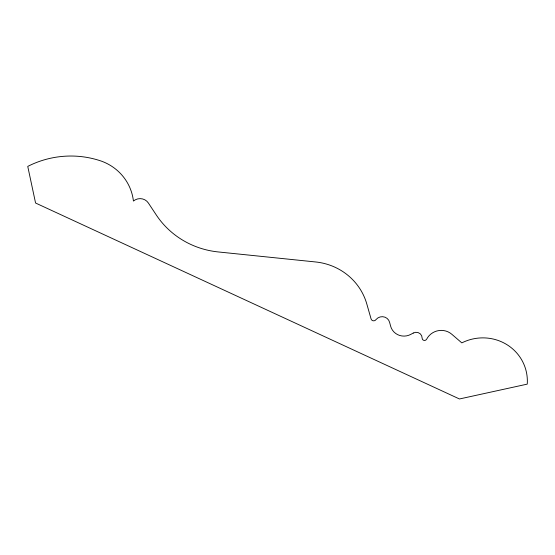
<?xml version="1.0" encoding="UTF-8"?>
<svg xmlns="http://www.w3.org/2000/svg" width="555" height="555" viewBox="0 0 555 555"><rect width="100%" height="100%" fill="white"/><g stroke="black" fill="none" stroke-linecap="round" stroke-linejoin="round"><path stroke-width="0.83" d="M413.295 333.028L410.839 334.353A14.069 13.598 -16.6 0 1 390.602 326.111L389.61 322.365A7.791 7.534 -16.6 0 0 376.026 319.562A2.733 2.643 -16.6 0 1 371.087 318.965L366.82 304.022A61.036 59.01 -16.6 0 0 315.649 261.967L218.247 251.942A86.261 83.396 -16.6 0 1 156.239 214.903L148.365 202.998A10.052 9.719 -16.6 0 0 133.429 201.049A50.963 49.27 -16.6 0 0 101.933 161.325A92.047 88.987 -16.6 0 0 27.75 166.403L35.569 203.019L459.457 398.969L527.25 384.129A45.42 43.914 -16.6 0 0 507.194 344.828A45.42 43.914 -16.6 0 0 461.815 342.886L451.784 334.242A16.13 15.595 -16.6 0 0 426.594 339.299A2.4 2.324 -16.6 0 1 422.133 338.099A6.015 5.814 -16.6 0 0 413.295 333.028"/></g></svg>
